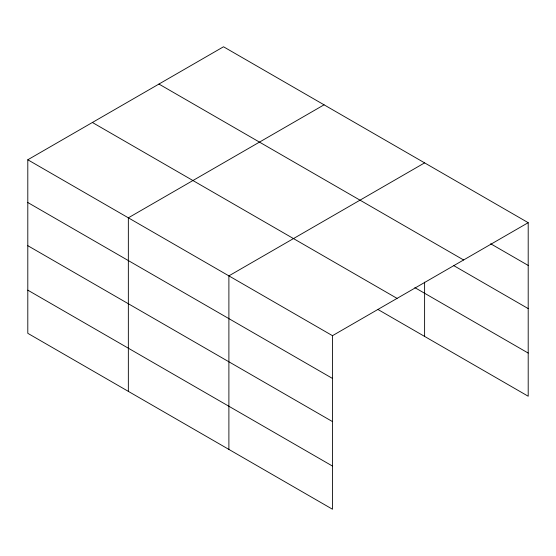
<?xml version="1.0" encoding="UTF-8"?>
<svg xmlns="http://www.w3.org/2000/svg" width="556" height="556" viewBox="0 0 556 556"><rect width="100%" height="100%" fill="white"/><g stroke="black" fill="none" stroke-linecap="round" stroke-linejoin="round"><path stroke-width="0.83" d="M27.8 159.774L332.481 335.678L332.481 509.226L27.8 333.322L27.8 159.774L223.519 46.773L528.2 222.678L528.2 396.226L378.087 309.56M324.065 104.82L128.346 217.82L128.346 391.368M424.61 162.873L228.891 275.866L228.891 449.422M332.481 335.678L528.2 222.678M490.67 243.764L528.2 265.434M158.933 84.06L463.614 259.972M453.884 265.692L528.2 308.594M414.852 287.626L528.2 353.067M92.386 122.48L397.067 298.384M27.8 202.523L332.481 378.434M27.8 245.689L332.481 421.594M27.8 290.156L332.481 466.067M424.61 282.142L424.61 336.422"/></g></svg>
